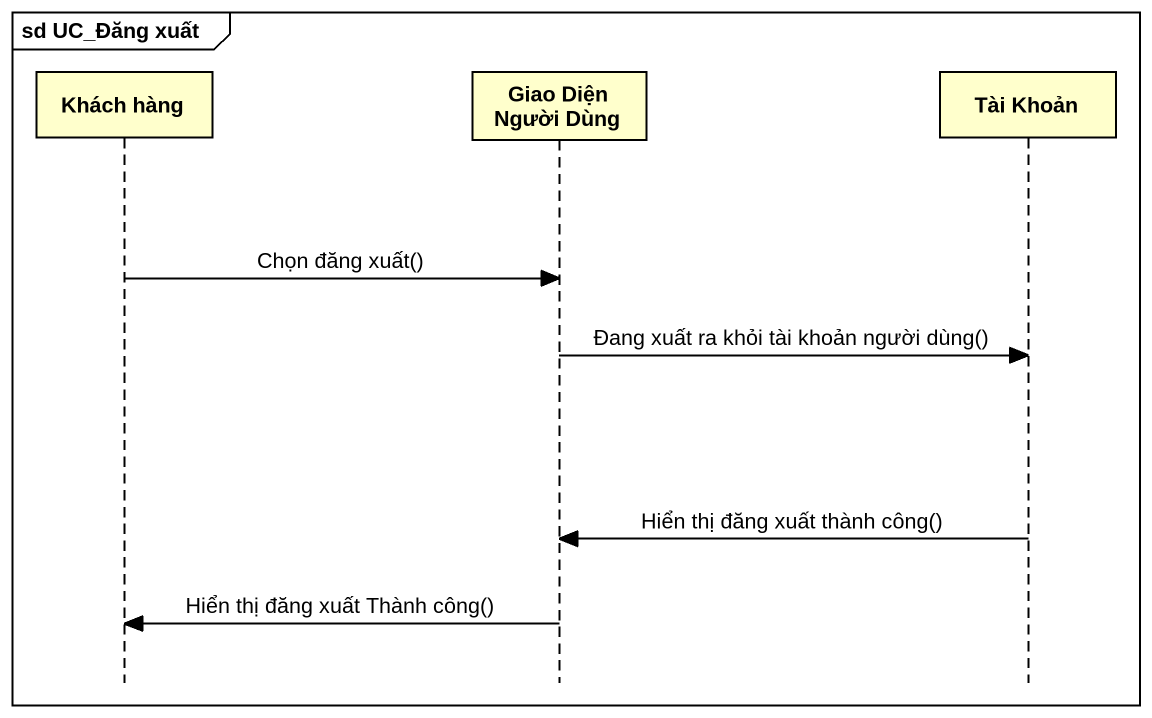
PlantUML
@startuml
mainframe sd UC_Đăng xuất
hide footbox
participant "Khách hàng" as Khách_hàng
participant "Giao Diện Người Dùng" as Giao_Diện_Người_Dùng
participant "Tài Khoản" as Tài_Khoản

Khách_hàng -> Giao_Diện_Người_Dùng : Chọn đăng xuất()
Giao_Diện_Người_Dùng -> Tài_Khoản : Đang xuất ra khỏi tài khoản người dùng()
Tài_Khoản -> Giao_Diện_Người_Dùng : Hiển thị đăng xuất thành công()
Giao_Diện_Người_Dùng -> Khách_hàng : Hiển thị đăng xuất Thành công()
@enduml
